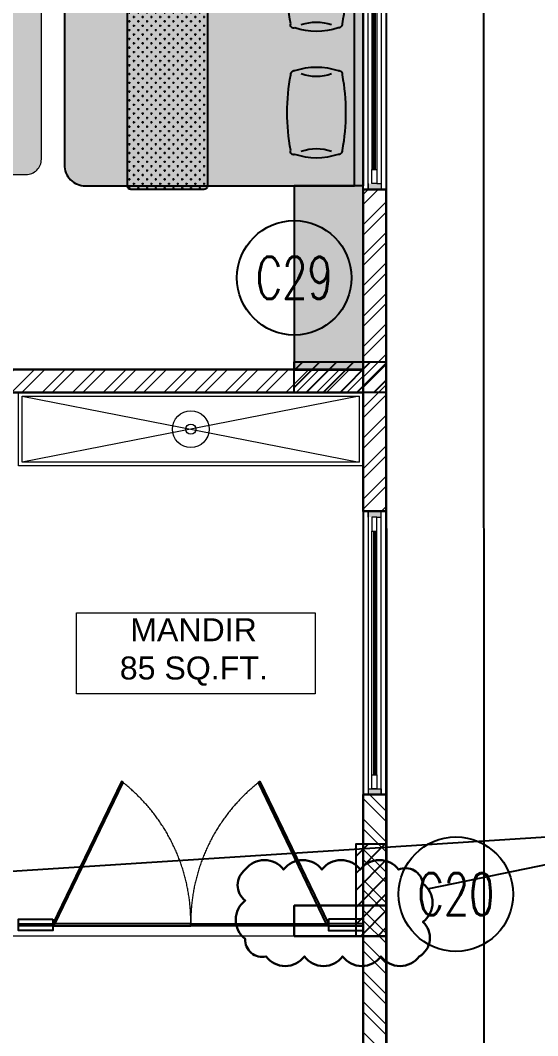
# Model space of a CAD drawing. Header units: inches. Extents: x 16106347 to 16308397, y -515360 to -420631.
# Drawn here: x 16184648 to 16188024, y -499170 to -492543 of the extents above; entities that cross this region are included whole.
import ezdxf
from ezdxf.enums import TextEntityAlignment as Align

# ---------------------------------------------------------------- set-up
doc = ezdxf.new("R2010")
doc.units = ezdxf.units.IN
doc.header["$LTSCALE"] = 1000
doc.header["$MEASUREMENT"] = 0
doc.linetypes.add('DASHED2', pattern=[0.375, 0.25, -0.125])
doc.layers.get('0').update_dxf_attribs({"color": 1})
for name, color, linetype in [('00', 252, 'Continuous'), ('DIEN HOA', 111, 'Continuous'), ('FURINTURE', 37, 'Continuous'), ('S-COLUMN', 1, 'Continuous'), ('S-COLUMN CIRCLE', 9, 'Continuous'), ('S-COLUMN HATCH', 8, 'Continuous'), ('S-COLUMN NO', 2, 'Continuous'), ('TEXT', 7, 'Continuous')]:
    doc.layers.add(name, color=color, linetype=linetype)
for name, color, linetype, lineweight in [('CHHAJJA', 251, 'Continuous', 25), ('dim', 251, 'Continuous', 9), ('Dimension', 18, 'Continuous', 5), ('DOOR', 251, 'Continuous', 20), ('estofado', 7, 'Continuous', 25), ('FLOORING', 251, 'Continuous', 20), ('GLASS', 140, 'Continuous', 25), ('HA', 253, 'Continuous', 5), ('HACTH', 8, 'Continuous', 5), ('P GLASS', 140, 'Continuous', 25), ('WALL', 7, 'Continuous', 30), ('window', 150, 'Continuous', 9)]:
    doc.layers.add(name, color=color, linetype=linetype, lineweight=lineweight)
doc.styles.add('ARIAL', font='ARIALN.TTF')
doc.styles.add('ROMANS', font='simplex.shx', dxfattribs={"width": 0.7})
doc.dimstyles.new('dim100', dxfattribs={"dimtxt": 250, "dimasz": 250, "dimexe": 200, "dimexo": 200, "dimgap": 100, "dimtad": 1, "dimdec": 0, "dimzin": 0, "dimdsep": 46, "dimtxsty": 'ROMANS', "dimcen": 0, "dimclrd": 5, "dimclre": 5, "dimclrt": 4, "dimadec": 0, "dimazin": 0, "dimtfac": 1, "dimtdec": 0, "dimtix": 1, "dimtofl": 0, "dimtmove": 2, "dimatfit": 3, "dimfxl": 0, "dimtolj": 1, "dimtzin": 0, "dimlwd": -1, "dimlwe": -1, "dimarcsym": 0})

# ---------------------------------------------------------------- blocks, each defined once
blk = doc.blocks.new('ert')
at = {"layer": 'P GLASS', "color": 140, "ltscale": 19}
for points in [[(24.4, 1.76), (-39.19, 1.76)], [(24.4, 1.43), (-39.19, 1.43)]]:
    blk.add_lwpolyline(points, dxfattribs=at)
at = {"layer": 'window', "color": 7}
blk.add_line((-39.19, 2.26), (24.4, 2.26, 0), dxfattribs=at)
at = {"layer": 'window', "color": 18, "ltscale": 19}
blk.add_line((-39.19, 0.94), (24.4, 0.94, 0), dxfattribs=at)
blk.add_lwpolyline([(29.6, 0), (-44.4, 0), (-44.4, 3.33), (29.6, 3.33)], close=True, dxfattribs=at)
blk = doc.blocks.new('r5yy6y')
at = {"layer": 'HACTH', "lineweight": -3, "ltscale": 1.5}
for points in [[(-27.94, -8.8), (-27.94, -5.48), (-29.48, -5.48), (-29.48, -8.8), (-27.96, -8.8)], [(44.51, -8.8), (44.51, -5.48), (42.97, -5.48), (42.97, -6.55), (42.97, -7.87), (42.97, -8.8)]]:
    blk.add_hatch(color=252, dxfattribs=at).paths.add_polyline_path(points)
at = {"layer": 'window', "color": 18, "ltscale": 19}
for p, q in [((-27.94, -5.48), (-29.48, -5.48)), ((-27.94, -6.55), (-27.94, -5.48)), ((-27.94, -6.55), (-27.94, -7.87)), ((-27.94, -7.87), (-27.94, -6.55)), ((-27.94, -8.8), (-27.94, -7.87)), ((42.97, -6.55, 0), (42.97, -5.48, 0)), ((42.97, -5.48, 0), (44.51, -5.48, 0)), ((-27.94, -8.8), (-29.48, -8.8)), ((42.97, -8.8, 0), (44.51, -8.8, 0))]:
    blk.add_line(p, q, dxfattribs=at)
blk.add_lwpolyline([(-27.94, -7.87), (-24.28, -7.87), (-24.28, -6.55), (-27.94, -6.55)], close=True, dxfattribs=at)
at = {"layer": 'window', "color": 18, "ltscale": 19, "elevation": 0}
blk.add_lwpolyline([(42.97, -7.87), (39.31, -7.87), (39.31, -6.55), (42.97, -6.55)], close=True, dxfattribs=at)
at = {"layer": 'WALL', "lineweight": 18}
blk.add_blockref('ert', (14.91, -8.8), dxfattribs=at)
blk = doc.blocks.new('BENCHBEDROOM')
at = {"layer": 'HACTH'}
blk.add_hatch(color=254, dxfattribs=at).paths.add_polyline_path([(360091.1, -9043.47), (360091.1, -9101.47, 0.414214), (360095.1, -9105.47), (360105.1, -9105.47, 0.414214), (360109.1, -9101.47), (360109.1, -9043.47, 0.414214), (360105.1, -9039.47), (360095.1, -9039.47, 0.414214)])
at = {"layer": 'Dimension'}
blk.add_lwpolyline([(360105.1, -9039.47), (360095.1, -9039.47, 0.414214), (360091.1, -9043.47), (360091.1, -9101.47, 0.414214), (360095.1, -9105.47), (360105.1, -9105.47, 0.414214), (360109.1, -9101.47), (360109.1, -9043.47, 0.414214)], format="xyb", close=True, dxfattribs=at)
blk = doc.blocks.new('pillow')
blk.add_hatch(color=256).paths.add_polyline_path([(412048.48, 5390.14, 0.238211), (412047.59, 5389.78, 0.284772), (412047.32, 5388.99, 0.164785), (412047.32, 5376.65, 0.323697), (412047.49, 5375.73, 0.297222), (412048.48, 5375.5, 0.092561), (412070.03, 5375.5, 0.247076), (412070.89, 5375.83, 0.237804), (412071.18, 5376.65, 0.164785), (412071.18, 5388.99, 0.247836), (412070.87, 5389.99, 0.113297), (412070.03, 5390.14, 0.092561)])
at = {"layer": 'estofado', "color": 250, "ltscale": 0.2}
for centre, radius, start, end in [((412059.25, 5332.44), 58.7, 79.4235, 100.5765), ((412065.53, 5382.82), 19.22, 161.2852, 198.7148), ((412048.1, 5389.17), 0.797, 129.7359, 193.3179), ((412048.39, 5389.08), 1.06, 85.146, 138.741), ((412070.12, 5388.24), 1.91, 66.9575, 92.813), ((412070.07, 5389.19), 1.13, 349.5802, 45.2583), ((412052.98, 5382.82), 19.22, 341.2852, 18.7148), ((412035.64, 5382.82), 13.34, 341.1598, 18.8402), ((412082.86, 5382.82), 13.34, 161.1598, 198.8402), ((412048.05, 5376.31), 0.803, 154.5497, 226.2961), ((412070.14, 5376.49), 0.996, 263.4894, 319.0033), ((412070.23, 5376.53), 0.965, 313.7321, 7.239), ((412048.16, 5376.37), 0.926, 223.7751, 289.9875), ((412059.25, 5433.2), 58.7, 259.4235, 280.5765)]:
    blk.add_arc(centre, radius, start, end, dxfattribs=at)
blk = doc.blocks.new('TYTYTY')
for color, points in [(7, [(151120.92, -46605.25), (151120.92, -46535.04, -0.414214), (151126.42, -46529.54), (151187.42, -46529.54, -0.414214), (151192.92, -46535.04), (151192.92, -46605.25)]), (256, [(151120.01, -46546.91), (151120.01, -46565.98, 0.414214), (151120.92, -46566.9), (151192.92, -46566.9, 0.414214), (151193.84, -46565.98), (151193.84, -46546.91, 0.414214), (151192.92, -46545.99), (151120.92, -46545.99, 0.414214)]), (7, [(151072.92, -46589.54), (151072.92, -46607.54), (151120.92, -46607.54), (151120.92, -46589.54)]), (7, [(151192.92, -46607.54), (151192.92, -46589.54), (151240.92, -46589.54), (151240.92, -46607.54)]), (7, [(151120.92, -46605.25), (151120.92, -46607.54), (151192.92, -46607.54), (151192.92, -46605.25)])]:
    blk.add_hatch(color=color).paths.add_polyline_path(points)
at = {"layer": 'FLOORING'}
h = blk.add_hatch(dxfattribs=at)
h.set_pattern_fill('CROSS', color=251, scale=4.583333, angle=180)
h.set_pattern_definition([(180, (529468.6527, -55746.2023), (-1.1458333333, 1.1458333333), [0.572916667, -1.71875]), (90, (529468.3662, -55746.4888), (1.1458333333, 1.1458333333), [0.572916667, -1.71875])])
h.paths.add_polyline_path([(151120.01, -46546.91), (151120.01, -46565.98, 0.414214), (151120.92, -46566.9), (151192.92, -46566.9, 0.414214), (151193.84, -46565.98), (151193.84, -46546.91, 0.414214), (151192.92, -46545.99), (151120.92, -46545.99, 0.414214)])
at = {"layer": 'FURINTURE', "color": 7}
for points in [[(151192.92, -46605.25), (151120.92, -46605.25), (151120.92, -46535.04, -0.414214), (151126.42, -46529.54), (151187.42, -46529.54, -0.414214), (151192.92, -46535.04)], [(151120.92, -46566.9), (151192.92, -46566.9, 0.414214), (151193.84, -46565.98), (151193.84, -46546.91, 0.414214), (151192.92, -46545.99), (151120.92, -46545.99, 0.414214), (151120.01, -46546.91), (151120.01, -46565.98, 0.414214)]]:
    blk.add_lwpolyline(points, format="xyb", close=True, dxfattribs=at)
at = {"layer": 'FURINTURE', "color": 7, "ltscale": 1.5}
for points in [[(151072.92, -46589.54), (151072.92, -46607.54), (151120.92, -46607.54), (151120.92, -46589.54)], [(151240.92, -46589.54), (151240.92, -46607.54), (151192.92, -46607.54), (151192.92, -46589.54)]]:
    blk.add_lwpolyline(points, close=True, dxfattribs=at)
at = {"layer": 'FURINTURE', "color": 7}
blk.add_lwpolyline([(151120.92, -46605.25), (151120.92, -46607.54), (151192.92, -46607.54), (151192.92, -46605.25)], close=True, dxfattribs=at)
at = {"layer": 'FURINTURE', "xscale": 0.9166666666666666, "yscale": 0.9166666666666666, "zscale": 0.9166666666666666, "rotation": 180}
for p in [(528861.73, -41661.09), (528894.76, -41661.09)]:
    blk.add_blockref('pillow', p, dxfattribs=at)
blk = doc.blocks.new('zw$8369')
at = {"layer": 'HA'}
h = blk.add_hatch(dxfattribs=at)
h.set_pattern_fill('ANSI32', color=251, scale=15, angle=180, style=0)
h.set_pattern_definition([(225, (-360674.7245, 8725.646), (3.97747564, -3.97747564), []), (225, (-360677.376, 8725.646), (3.97747564, -3.97747564), [])])
h.paths.add_polyline_path([(-469.63, -445.79), (-469.63, -529.78), (-463.62, -529.78), (-463.63, -445.79)])
h = blk.add_hatch(dxfattribs=at)
h.set_pattern_fill('ANSI32', color=251, scale=15, angle=360, style=0)
h.set_pattern_definition([(45, (20506.6113, 338131.157), (-3.97747564, 3.97747564), []), (45, (20509.263, 338131.157), (-3.97747564, 3.97747564), [])])
h.paths.add_polyline_path([(-469.63, -492.79), (-691.63, -492.79), (-691.63, -498.79), (-469.63, -498.79)])
h = blk.add_hatch(dxfattribs=at)
h.set_pattern_fill('ANSI32', color=251, scale=15, angle=360, style=0)
h.set_pattern_definition([(315, (-360662.721, -10113.1275), (-3.97747564, -3.97747564), []), (315, (-360660.0695, -10113.1275), (-3.97747564, -3.97747564), [])])
h.paths.add_polyline_path([(-469.63, -603.77), (-469.63, -755.82), (-463.63, -755.82), (-463.63, -603.77)])
at = {"layer": 'CHHAJJA', "color": 251, "linetype": 'DASHED2', "ltscale": 4, "elevation": 0}
blk.add_lwpolyline([(-463.56, -1025.75), (-438.07, -1025.75), (-438.13, 245.07), (-463.62, 245.07)], close=True, dxfattribs=at)
at = {"layer": 'dim', "color": 251, "elevation": 0}
for points in [[(-688.63, -492.79), (-469.63, -492.79), (-469.63, -324.86), (-688.63, -324.86)], [(-688.62, -888.75), (-469.63, -888.75), (-469.63, -640.75), (-688.62, -640.75)]]:
    blk.add_lwpolyline(points, close=True, dxfattribs=at)
for points in [[(-470.63, -499.79), (-558.62, -516.96)], [(-558.62, -499.79), (-470.63, -516.96)]]:
    blk.add_lwpolyline(points, dxfattribs=at)
at = {"layer": 'dim', "color": 251}
for radius in [4.78, 1.33]:
    blk.add_circle((-514.62, -508.37, 0), radius, dxfattribs=at)
at = {"layer": 'Dimension', "color": 251, "elevation": 0}
for points in [[(-559.62, -498.79), (-469.63, -498.79), (-469.63, -517.96), (-559.62, -517.96)], [(-558.62, -499.79), (-470.63, -499.79), (-470.63, -516.96), (-558.62, -516.96)], [(-544.48, -556.3), (-482.15, -556.3), (-482.15, -577.49), (-544.48, -577.49)]]:
    blk.add_lwpolyline(points, close=True, dxfattribs=at)
at = {"layer": 'DOOR', "color": 251, "linetype": 'DASHED2'}
for centre, start, end in [((-560.99, -637.08, 0), 358.8582, 52.3919), ((-468.26, -637.08, 0), 127.6081, 181.1418)]:
    blk.add_arc(centre, 46.37, start, end, dxfattribs=at)
at = {"layer": 'FURINTURE', "color": 251, "elevation": 0}
for points in [[(-463.63, -445.79), (-469.63, -445.79), (-469.63, -371.79), (-463.63, -371.79)], [(-463.62, -529.78), (-469.63, -529.78), (-469.63, -603.77), (-463.62, -603.77)], [(-550.59, -636.25), (-550.59, -639.25), (-559.62, -639.25), (-559.62, -636.25)], [(-478.66, -636.25), (-478.66, -639.25), (-469.63, -639.25), (-469.63, -636.25)]]:
    blk.add_lwpolyline(points, close=True, dxfattribs=at)
at = {"layer": 'GLASS', "color": 251, "elevation": 0}
for points in [[(-550.59, -637.5), (-550.16, -637.75), (-532.26, -600.6), (-532.69, -600.35)], [(-478.66, -637.5), (-479.09, -637.75), (-496.99, -600.6), (-496.56, -600.35)], [(-550.59, -637.5), (-550.59, -638), (-559.62, -638), (-559.62, -637.5)], [(-550.59, -637.5), (-550.59, -638), (-514.62, -638), (-514.62, -637.5)], [(-478.66, -637.5), (-478.66, -638), (-514.62, -638), (-514.62, -637.5)], [(-478.66, -637.5), (-478.66, -638), (-469.63, -638), (-469.63, -637.5)]]:
    blk.add_lwpolyline(points, close=True, dxfattribs=at)
at = {"layer": 'WALL', "color": 251, "elevation": 0}
for points in [[(-463.63, -445.79), (-469.63, -445.79), (-469.63, -529.78), (-463.62, -529.78)], [(-691.63, -492.79), (-469.63, -492.79), (-469.63, -498.79), (-691.63, -498.79)], [(-463.63, -755.82), (-469.63, -755.82), (-469.63, -603.77), (-463.63, -603.77)]]:
    blk.add_lwpolyline(points, close=True, dxfattribs=at)
at = {"layer": 'Dimension', "color": 251, "ltscale": 1.5, "xscale": -1, "rotation": 89.99999999999993}
blk.add_blockref('TYTYTY', (-47077.17, 150748.06, 0), dxfattribs=at)
at = {"layer": 'Dimension', "color": 251, "rotation": 360}
blk.add_blockref('BENCHBEDROOM', (-360662.72, 8663.57, 0), dxfattribs=at)
at = {"layer": 'WALL', "color": 251, "lineweight": 18, "rotation": 270}
blk.add_blockref('r5yy6y', (-459.49, -401.28, 0), dxfattribs=at)
at = {"layer": 'WALL', "color": 251, "lineweight": 18, "xscale": -1, "rotation": 270}
blk.add_blockref('r5yy6y', (-459.48, -574.29, 0), dxfattribs=at)
at = {"layer": 'TEXT', "color": 251, "char_height": 6, "attachment_point": 1, "style": 'ARIAL'}
for s, insert, width in [('{\\fArial|b0|i0|c0|p34;\\W6.09928; }{\\fArial|b0|i0|c0|p34;\\C1;MANDIR}', (-544.64, -557.73, 0), 61.9849), ('{\\fArial|b0|i0|c0|p34;\\W1.31825; }{\\fArial|b0|i0|c0|p34;\\C1;85 SQ.FT.}', (-536.23, -567.72, 0), 44.4113)]:
    blk.add_mtext(s, dxfattribs=dict(at, insert=insert, width=width))

msp = doc.modelspace()

# ---------------------------------------------------------------- hatches: boundary and pattern name
at = {"layer": 'S-COLUMN HATCH'}
h = msp.add_hatch(dxfattribs=at)
h.set_pattern_fill('ANSI31', color=256, scale=625, angle=360, style=0)
h.set_pattern_definition([(45, (15449649.8, -531025.84), (-55.242717, 55.242717), [])])
h.paths.add_polyline_path([(16186435.7, -494771.6), (16186435.7, -494971.6), (16187035.7, -494971.6), (16187035.7, -494771.6)])
h = msp.add_hatch(dxfattribs=at)
h.set_pattern_fill('ANSI31', color=256, scale=625, angle=90, style=0)
h.set_pattern_definition([(45, (16150782.14, -1235306.624), (55.242717, -55.242717), [])])
h.paths.add_polyline_path([(16186836.3, -497920.7), (16186836.3, -498520.7), (16187036.3, -498520.7), (16187036.3, -497920.7)])

# ---------------------------------------------------------------- linework, layer by layer
at = {"layer": 'DIEN HOA', "color": 5, "linetype": 'Continuous', "lineweight": 30, "elevation": 0}
msp.add_lwpolyline([(16186116.1, -498086.1, -0.5), (16186366.1, -498086.1, -0.5), (16186616.1, -498086.1, -0.5), (16186866.1, -498086.1, -0.5), (16187116.1, -498086.1, -0.5), (16187275.3, -498176.9, -0.5), (16187275.3, -498426.9, -0.5), (16187251.4, -498652.9, -0.5), (16187001.4, -498652.9, -0.5), (16186751.4, -498652.9, -0.5), (16186501.4, -498652.9, -0.5), (16186251.4, -498652.9, -0.5), (16186116.1, -498538.1, -0.5), (16186116.1, -498288.1, -0.5)], format="xyb", close=True, dxfattribs=at)
at = {"layer": 'S-COLUMN', "ltscale": 5, "elevation": 0}
for points in [[(16187035.7, -494771.6), (16187035.7, -494971.6), (16186435.7, -494971.6), (16186435.7, -494771.6)], [(16187036.3, -497920.7), (16186836.3, -497920.7), (16186836.3, -498520.7), (16187036.3, -498520.7)]]:
    msp.add_lwpolyline(points, close=True, dxfattribs=at)
at = {"layer": 'S-COLUMN', "color": 5, "lineweight": 30, "ltscale": 5, "elevation": 0}
msp.add_lwpolyline([(16186435, -498520.9), (16186435, -498320.9), (16187035, -498320.9), (16187035, -498520.9)], close=True, dxfattribs=at)
at = {"layer": 'S-COLUMN CIRCLE'}
for centre in [(16186435.2, -494223.6, 0), (16187490.1, -498246.3, 0)]:
    msp.add_circle(centre, 373.6, dxfattribs=at)

# ---------------------------------------------------------------- block references
at = {"layer": '00', "color": 1, "linetype": 'Continuous', "xscale": 25, "yscale": 25, "zscale": 25}
msp.add_blockref('zw$8369', (16198625.9, -482502.1, 0), dxfattribs=at)

# ---------------------------------------------------------------- texts
at = {"layer": 'S-COLUMN NO', "style": 'ROMANS', "width": 0.7}
for s, p in [('C29', (16186435.2, -494223.6, 0)), ('C20', (16187490.1, -498246.3, 0))]:
    msp.add_text(s, height=275, dxfattribs=at).set_placement(p, align=Align.MIDDLE)

# ---------------------------------------------------------------- leaders
at = {"layer": 'DIEN HOA', "color": 5, "linetype": 'Continuous'}
for points in [[(16182221.9, -498246.3, 0), (16189350.9, -497791.4, 0)], [(16187316.5, -498209.2, 0), (16189350.9, -497791.4, 0)]]:
    msp.add_leader(points, dimstyle='dim100', override={"dimasz": 12, "dimgap": 100, "dimtad": 0}, dxfattribs=at)

doc.saveas('drawing.dxf')
